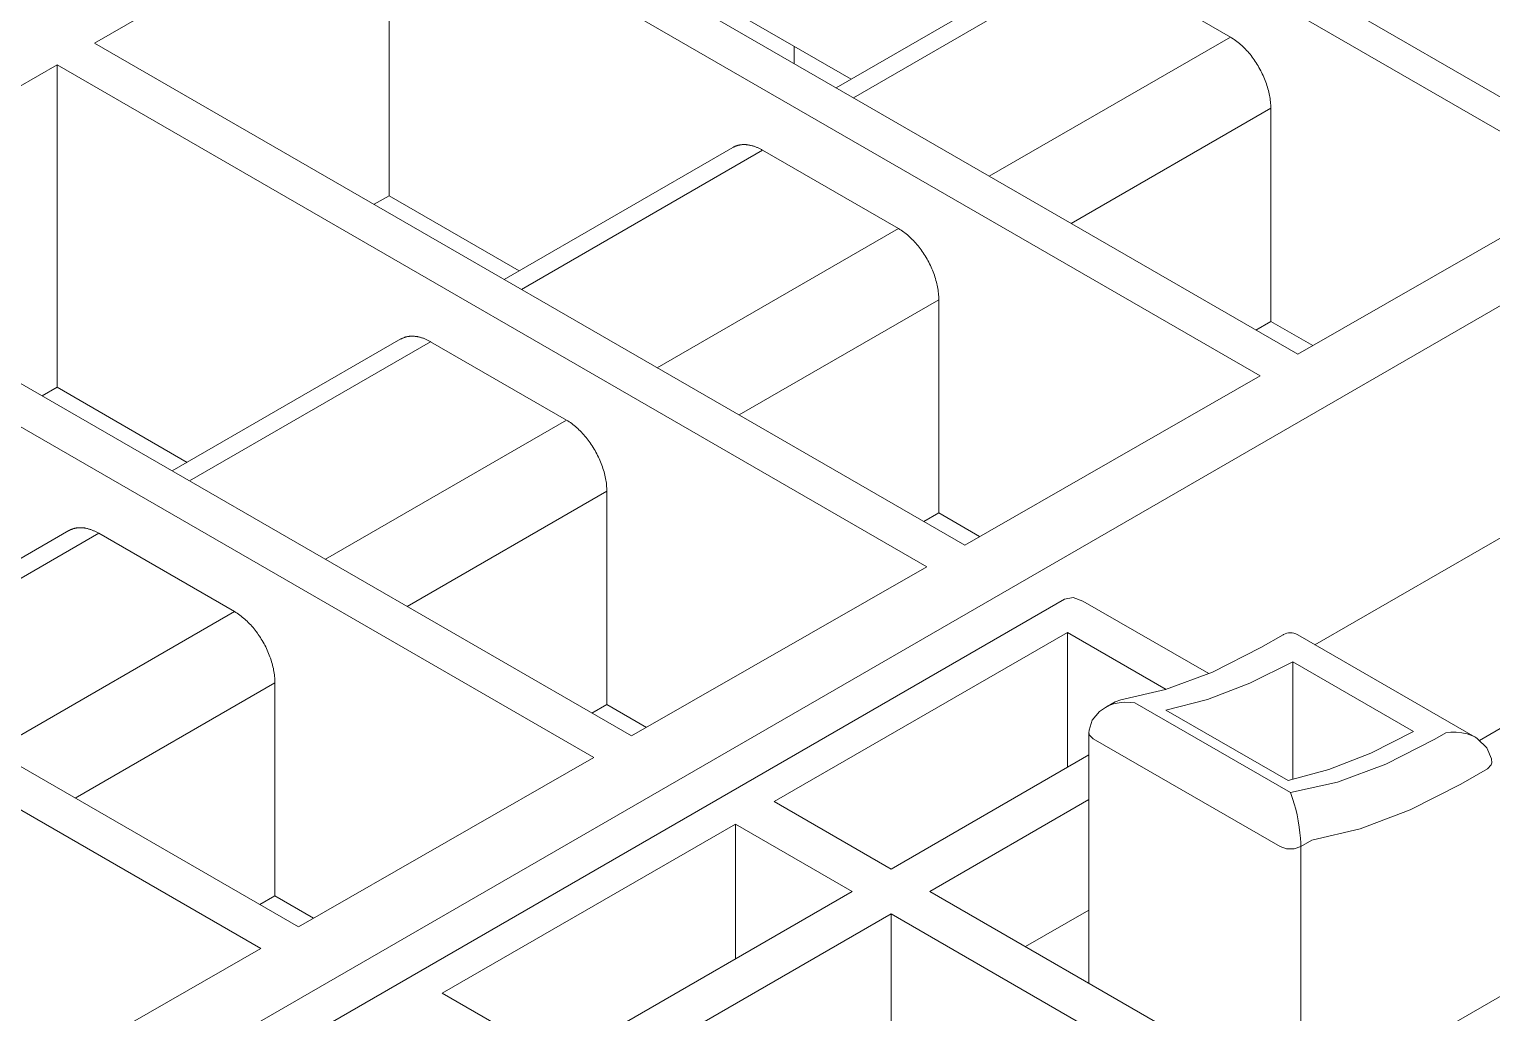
# Model space of a CAD drawing. Header units: inches. Extents: x 67248 to 85686, y -40174 to -31152.
# Drawn here: x 82465.76 to 82487.29, y -32886.99 to -32872.5 of the extents above; entities that cross this region are included whole.
import ezdxf

# ---------------------------------------------------------------- set-up
doc = ezdxf.new("R2010")
doc.units = ezdxf.units.IN
doc.header["$MEASUREMENT"] = 0

# ---------------------------------------------------------------- blocks, each defined once
blk = doc.blocks.new('ET200S')
at = {"lineweight": 0}
for p, q in [((95.592, 55.16), (11.446, 103.741)), ((65.08, 37.544), (110.119, 63.547)), ((82.502, 62.248), (94.393, 55.383)), ((90.366, 53.074), (78.489, 59.931)), ((73.963, 57.319), (77.976, 59.635)), ((77.976, 55.236), (77.976, 59.635)), ((77.976, 59.635), (89.851, 52.779)), ((84.073, 56.708), (87.19, 58.507)), ((84.307, 56.572), (87.594, 58.47)), ((89.446, 57.401), (87.594, 58.47)), ((82.502, 57.849), (84.276, 56.825)), ((85.824, 50.471), (73.963, 57.319)), ((83.5, 57.038), (83.5, 57.273)), ((86.159, 55.503), (89.446, 57.401)), ((69.438, 54.706), (73.451, 57.023)), ((73.451, 52.624), (73.451, 57.023)), ((73.451, 57.023), (85.31, 50.176)), ((87.275, 54.859), (89.997, 56.43)), ((89.997, 53.522), (89.997, 56.43)), ((79.547, 54.095), (82.664, 55.894)), ((79.781, 53.959), (83.069, 55.857)), ((84.92, 54.788), (83.069, 55.857)), ((90.6, 49.11), (102.371, 55.906)), ((77.773, 55.119), (77.976, 55.236)), ((77.976, 55.236), (79.75, 54.212)), ((94.393, 55.383), (90.366, 53.074)), ((81.283, 47.867), (69.438, 54.706)), ((81.633, 52.89), (84.92, 54.788)), ((68.925, 54.41), (80.769, 47.572)), ((82.75, 52.246), (85.471, 53.817)), ((85.471, 50.909), (85.471, 53.817)), ((89.794, 53.404), (89.997, 53.522)), ((89.997, 53.522), (90.57, 53.191)), ((75.022, 51.482), (78.139, 53.282)), ((75.256, 51.347), (78.543, 53.245)), ((80.395, 52.175), (78.543, 53.245)), ((101.755, 52.952), (92.841, 47.806)), ((89.851, 52.779), (85.824, 50.471)), ((73.247, 52.506), (73.451, 52.624)), ((73.451, 52.624), (75.225, 51.599)), ((76.742, 45.263), (64.912, 52.093)), ((77.108, 50.278), (80.395, 52.175)), ((64.4, 51.797), (76.227, 44.968)), ((78.224, 49.633), (80.946, 51.205)), ((80.946, 48.296), (80.946, 51.205)), ((85.268, 50.792), (85.471, 50.909)), ((85.471, 50.909), (86.028, 50.588)), ((70.496, 48.869), (73.613, 50.669)), ((70.731, 48.734), (74.018, 50.632)), ((75.869, 49.563), (74.018, 50.632)), ((85.31, 50.176), (81.283, 47.867)), ((65.619, 37.28), (87.186, 49.731)), ((87.186, 49.731), (87.301, 49.754)), ((87.301, 49.754), (87.436, 49.707)), ((89.151, 48.717), (87.436, 49.707)), ((72.582, 47.665), (75.869, 49.563)), ((87.224, 49.278), (83.228, 46.971)), ((87.224, 49.278), (87.224, 47.44)), ((87.224, 49.278), (88.57, 48.501)), ((90.174, 49.25), (90.164, 49.246)), ((90.171, 49.25), (90.164, 49.246)), ((90.192, 49.26), (90.171, 49.25)), ((90.214, 49.267), (90.192, 49.26)), ((90.238, 49.272), (90.214, 49.267)), ((90.263, 49.273), (90.238, 49.272)), ((90.288, 49.272), (90.263, 49.273)), ((90.313, 49.267), (90.288, 49.272)), ((90.339, 49.259), (90.313, 49.267)), ((90.364, 49.246), (90.339, 49.259)), ((90.355, 49.25), (90.364, 49.246)), ((89.862, 49.072), (89.204, 48.737)), ((89.862, 49.072), (90.164, 49.246)), ((90.365, 49.246), (92.785, 47.849)), ((89.713, 48.585), (90.296, 48.879)), ((90.296, 47.276), (90.296, 48.879)), ((91.942, 47.929), (90.296, 48.879)), ((89.204, 48.737), (88.563, 48.499)), ((73.699, 47.02), (76.421, 48.592)), ((76.421, 45.684), (76.421, 48.592)), ((88.563, 48.499), (87.954, 48.361)), ((89.135, 48.365), (89.713, 48.585)), ((80.743, 48.179), (80.946, 48.296)), ((80.946, 48.296), (81.487, 47.984)), ((87.743, 48.257), (87.661, 48.199)), ((87.743, 48.257), (87.781, 48.276)), ((87.743, 48.257), (87.743, 48.257)), ((87.744, 48.257), (87.875, 48.333)), ((87.781, 48.276), (87.853, 48.303)), ((87.853, 48.303), (87.929, 48.319)), ((87.875, 48.333), (87.954, 48.361)), ((87.929, 48.319), (88.005, 48.326)), ((88.005, 48.326), (88.078, 48.325)), ((88.078, 48.325), (88.143, 48.319)), ((90.265, 47.094), (88.143, 48.319)), ((88.567, 48.221), (89.135, 48.365)), ((87.564, 48.081), (87.521, 47.944)), ((87.661, 48.199), (87.564, 48.081)), ((90.233, 47.259), (88.567, 48.221)), ((87.521, 47.944), (87.519, 47.911)), ((87.519, 47.911), (87.519, 44.494)), ((87.519, 47.91), (87.526, 47.88)), ((87.526, 47.88), (87.577, 47.829)), ((91.942, 47.929), (91.362, 47.633)), ((92.386, 47.91), (92.233, 47.822)), ((92.451, 47.917), (92.386, 47.91)), ((92.524, 47.918), (92.451, 47.917)), ((92.6, 47.911), (92.524, 47.918)), ((92.676, 47.894), (92.6, 47.911)), ((92.748, 47.868), (92.676, 47.894)), ((92.786, 47.849), (92.748, 47.868)), ((90.123, 46.359), (87.577, 47.829)), ((92.233, 47.822), (91.564, 47.482)), ((92.786, 47.849), (92.786, 47.849)), ((92.815, 47.83), (92.786, 47.849)), ((92.944, 47.707), (92.815, 47.83)), ((93.006, 47.554), (92.944, 47.707)), ((80.769, 47.572), (76.742, 45.263)), ((84.82, 46.052), (87.519, 47.611)), ((91.362, 47.633), (90.79, 47.409)), ((91.564, 47.482), (90.905, 47.238)), ((92.952, 47.42), (93.003, 47.472)), ((93.003, 47.472), (93.01, 47.502)), ((93.01, 47.502), (93.006, 47.554)), ((90.79, 47.409), (90.233, 47.259)), ((92.952, 47.42), (92.587, 47.21)), ((90.905, 47.238), (90.265, 47.094)), ((90.265, 47.094), (90.281, 47.053)), ((92.587, 47.21), (91.897, 46.858)), ((84.82, 46.052), (83.228, 46.971)), ((87.519, 46.999), (85.349, 45.747)), ((90.281, 47.053), (90.299, 47.002)), ((90.299, 47.002), (90.318, 46.94)), ((90.318, 46.94), (90.337, 46.869)), ((90.337, 46.869), (90.355, 46.79)), ((91.897, 46.858), (91.217, 46.602)), ((82.698, 46.666), (78.702, 44.359)), ((82.698, 46.666), (82.698, 44.827)), ((82.698, 46.666), (84.29, 45.747)), ((90.355, 46.79), (90.371, 46.708)), ((90.371, 46.708), (90.384, 46.625)), ((90.384, 46.625), (90.395, 46.546)), ((90.395, 46.546), (90.401, 46.473)), ((90.401, 46.473), (90.405, 46.41)), ((91.217, 46.602), (90.556, 46.445)), ((90.213, 46.329), (90.123, 46.359)), ((90.316, 46.329), (90.213, 46.329)), ((90.406, 46.359), (90.316, 46.329)), ((90.405, 46.41), (90.406, 46.359)), ((90.556, 46.445), (90.406, 46.359)), ((90.406, 46.359), (90.406, 42.827)), ((76.217, 45.566), (76.421, 45.684)), ((76.421, 45.684), (76.946, 45.38)), ((80.294, 43.439), (84.29, 45.747)), ((90.477, 42.786), (85.349, 45.747)), ((87.519, 45.491), (86.655, 44.993)), ((84.82, 45.441), (80.824, 43.134)), ((84.82, 45.441), (84.82, 43.933)), ((84.82, 45.441), (89.947, 42.481)), ((90.477, 42.786), (94.473, 45.093)), ((76.227, 44.968), (72.201, 42.66)), ((80.294, 43.439), (78.702, 44.359))]:
    blk.add_line(p, q, dxfattribs=at)
for points in [[(89.446, 57.401), (89.464, 57.39), (89.483, 57.378), (89.5, 57.366), (89.518, 57.354), (89.535, 57.341), (89.552, 57.328), (89.569, 57.314), (89.585, 57.3), (89.601, 57.285), (89.617, 57.27), (89.634, 57.254), (89.651, 57.237), (89.667, 57.219), (89.683, 57.202), (89.698, 57.184), (89.714, 57.165), (89.728, 57.147), (89.743, 57.128), (89.757, 57.109), (89.771, 57.09), (89.785, 57.069), (89.798, 57.049), (89.811, 57.028), (89.824, 57.007), (89.836, 56.985), (89.848, 56.964), (89.86, 56.942), (89.871, 56.92), (89.882, 56.898), (89.892, 56.875), (89.902, 56.853), (89.911, 56.831), (89.92, 56.809), (89.929, 56.786), (89.937, 56.764), (89.944, 56.741), (89.951, 56.718), (89.958, 56.695), (89.964, 56.672), (89.97, 56.648), (89.975, 56.627), (89.979, 56.605), (89.983, 56.584), (89.987, 56.562), (89.99, 56.54), (89.992, 56.518), (89.994, 56.496), (89.996, 56.474), (89.997, 56.452), (89.997, 56.43)], [(82.664, 55.894), (82.671, 55.898), (82.677, 55.901), (82.684, 55.904), (82.69, 55.907), (82.697, 55.91), (82.704, 55.913), (82.711, 55.916), (82.717, 55.918), (82.724, 55.92), (82.731, 55.922), (82.738, 55.924), (82.746, 55.926), (82.753, 55.927), (82.76, 55.929), (82.768, 55.93), (82.775, 55.931), (82.783, 55.932), (82.79, 55.933), (82.798, 55.933), (82.806, 55.933), (82.813, 55.934), (82.821, 55.933), (82.828, 55.933), (82.836, 55.933), (82.843, 55.933), (82.851, 55.932), (82.859, 55.931), (82.866, 55.93), (82.874, 55.929), (82.881, 55.928), (82.889, 55.927), (82.896, 55.925), (82.906, 55.923), (82.915, 55.921), (82.925, 55.919), (82.934, 55.916), (82.944, 55.913), (82.953, 55.91), (82.962, 55.907), (82.971, 55.904), (82.981, 55.9), (82.99, 55.896), (82.999, 55.893), (83.008, 55.889), (83.017, 55.885), (83.025, 55.88), (83.034, 55.876), (83.043, 55.871), (83.052, 55.867), (83.06, 55.862), (83.069, 55.857)], [(84.92, 54.788), (84.939, 54.777), (84.957, 54.766), (84.975, 54.754), (84.993, 54.741), (85.01, 54.728), (85.027, 54.715), (85.043, 54.701), (85.06, 54.687), (85.076, 54.672), (85.092, 54.658), (85.109, 54.641), (85.125, 54.624), (85.142, 54.607), (85.157, 54.589), (85.173, 54.571), (85.188, 54.553), (85.203, 54.534), (85.217, 54.515), (85.232, 54.496), (85.245, 54.477), (85.259, 54.456), (85.273, 54.436), (85.286, 54.415), (85.299, 54.394), (85.311, 54.372), (85.323, 54.351), (85.335, 54.329), (85.346, 54.307), (85.356, 54.285), (85.367, 54.263), (85.377, 54.241), (85.386, 54.219), (85.395, 54.196), (85.403, 54.174), (85.411, 54.151), (85.419, 54.128), (85.426, 54.105), (85.433, 54.082), (85.439, 54.059), (85.445, 54.036), (85.45, 54.014), (85.454, 53.992), (85.458, 53.971), (85.461, 53.949), (85.464, 53.927), (85.467, 53.905), (85.469, 53.883), (85.47, 53.861), (85.471, 53.839), (85.471, 53.817)], [(78.139, 53.281), (78.145, 53.285), (78.152, 53.288), (78.158, 53.291), (78.165, 53.295), (78.172, 53.297), (78.178, 53.3), (78.185, 53.303), (78.192, 53.305), (78.199, 53.307), (78.206, 53.31), (78.213, 53.311), (78.22, 53.313), (78.228, 53.315), (78.235, 53.316), (78.242, 53.317), (78.25, 53.318), (78.257, 53.319), (78.265, 53.32), (78.272, 53.32), (78.28, 53.321), (78.288, 53.321), (78.295, 53.321), (78.303, 53.321), (78.31, 53.32), (78.318, 53.32), (78.325, 53.319), (78.333, 53.318), (78.341, 53.317), (78.348, 53.316), (78.356, 53.315), (78.363, 53.314), (78.371, 53.312), (78.38, 53.31), (78.39, 53.308), (78.399, 53.306), (78.409, 53.303), (78.418, 53.3), (78.427, 53.297), (78.437, 53.294), (78.446, 53.291), (78.455, 53.287), (78.464, 53.284), (78.473, 53.28), (78.482, 53.276), (78.491, 53.272), (78.5, 53.268), (78.509, 53.263), (78.517, 53.259), (78.526, 53.254), (78.535, 53.249), (78.543, 53.245)], [(80.395, 52.175), (80.413, 52.164), (80.432, 52.153), (80.449, 52.141), (80.467, 52.128), (80.484, 52.115), (80.501, 52.102), (80.518, 52.088), (80.534, 52.074), (80.55, 52.06), (80.566, 52.045), (80.583, 52.028), (80.6, 52.011), (80.616, 51.994), (80.632, 51.976), (80.647, 51.958), (80.663, 51.94), (80.677, 51.921), (80.692, 51.902), (80.706, 51.883), (80.72, 51.864), (80.734, 51.844), (80.747, 51.823), (80.76, 51.802), (80.773, 51.781), (80.786, 51.76), (80.797, 51.738), (80.809, 51.716), (80.82, 51.694), (80.831, 51.672), (80.841, 51.65), (80.851, 51.628), (80.86, 51.606), (80.869, 51.583), (80.878, 51.561), (80.886, 51.538), (80.893, 51.516), (80.901, 51.493), (80.907, 51.469), (80.913, 51.446), (80.919, 51.423), (80.924, 51.401), (80.928, 51.38), (80.932, 51.358), (80.936, 51.336), (80.939, 51.314), (80.941, 51.292), (80.943, 51.27), (80.945, 51.249), (80.946, 51.227), (80.946, 51.205)], [(73.614, 50.669), (73.62, 50.672), (73.626, 50.675), (73.633, 50.679), (73.639, 50.682), (73.646, 50.685), (73.653, 50.687), (73.66, 50.69), (73.666, 50.692), (73.673, 50.695), (73.68, 50.697), (73.687, 50.699), (73.695, 50.7), (73.702, 50.702), (73.709, 50.703), (73.717, 50.705), (73.724, 50.706), (73.732, 50.706), (73.739, 50.707), (73.747, 50.708), (73.755, 50.708), (73.762, 50.708), (73.77, 50.708), (73.777, 50.708), (73.785, 50.707), (73.792, 50.707), (73.8, 50.706), (73.808, 50.706), (73.815, 50.705), (73.823, 50.704), (73.83, 50.702), (73.838, 50.701), (73.845, 50.7), (73.855, 50.698), (73.864, 50.695), (73.874, 50.693), (73.883, 50.69), (73.893, 50.688), (73.902, 50.685), (73.911, 50.681), (73.921, 50.678), (73.93, 50.675), (73.939, 50.671), (73.948, 50.667), (73.957, 50.663), (73.966, 50.659), (73.975, 50.655), (73.983, 50.65), (73.992, 50.646), (74.001, 50.641), (74.009, 50.637), (74.018, 50.632)], [(75.869, 49.563), (75.888, 49.552), (75.906, 49.54), (75.924, 49.528), (75.942, 49.516), (75.959, 49.503), (75.976, 49.489), (75.993, 49.476), (76.009, 49.461), (76.025, 49.447), (76.041, 49.432), (76.058, 49.415), (76.074, 49.398), (76.091, 49.381), (76.106, 49.363), (76.122, 49.345), (76.137, 49.327), (76.152, 49.309), (76.166, 49.29), (76.181, 49.271), (76.194, 49.251), (76.208, 49.231), (76.222, 49.21), (76.235, 49.189), (76.248, 49.168), (76.26, 49.147), (76.272, 49.125), (76.284, 49.104), (76.295, 49.082), (76.306, 49.059), (76.316, 49.037), (76.326, 49.015), (76.335, 48.993), (76.344, 48.971), (76.352, 48.948), (76.36, 48.926), (76.368, 48.903), (76.375, 48.88), (76.382, 48.857), (76.388, 48.833), (76.394, 48.81), (76.399, 48.789), (76.403, 48.767), (76.407, 48.745), (76.41, 48.723), (76.413, 48.702), (76.416, 48.68), (76.418, 48.658), (76.419, 48.636), (76.42, 48.614), (76.421, 48.592)]]:
    blk.add_lwpolyline(points, dxfattribs=at)

msp = doc.modelspace()

# ---------------------------------------------------------------- block references
at = {"xscale": 1.08, "yscale": 1.08, "zscale": 1.08}
msp.add_blockref('ET200S', (82386.84, -32934.605, 0.332), dxfattribs=at)

doc.saveas('drawing.dxf')
